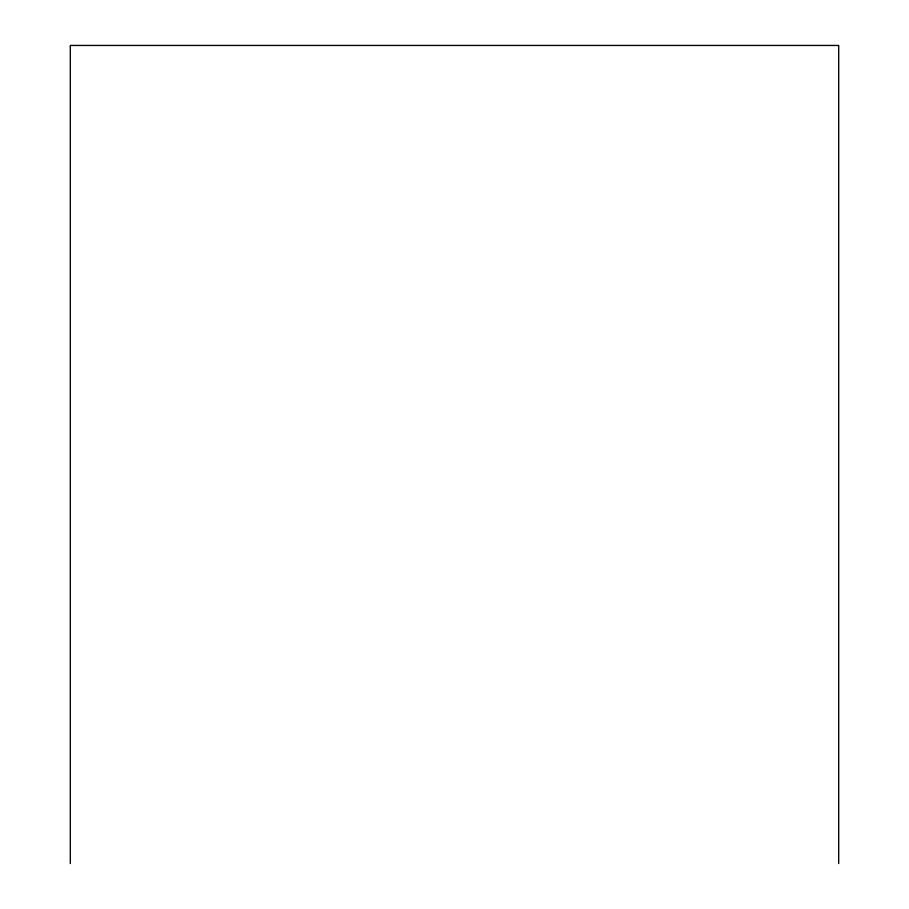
<?xml version="1.0" encoding="UTF-8"?>
<svg xmlns="http://www.w3.org/2000/svg" width="909" height="909" viewBox="0 0 909 909"><rect width="100%" height="100%" fill="white"/><g stroke="black" fill="none" stroke-linecap="round" stroke-linejoin="round"><path stroke-width="1.36" d="M838.7 863.55L838.7 45.45L70.3 45.45L70.3 863.55"/></g></svg>
